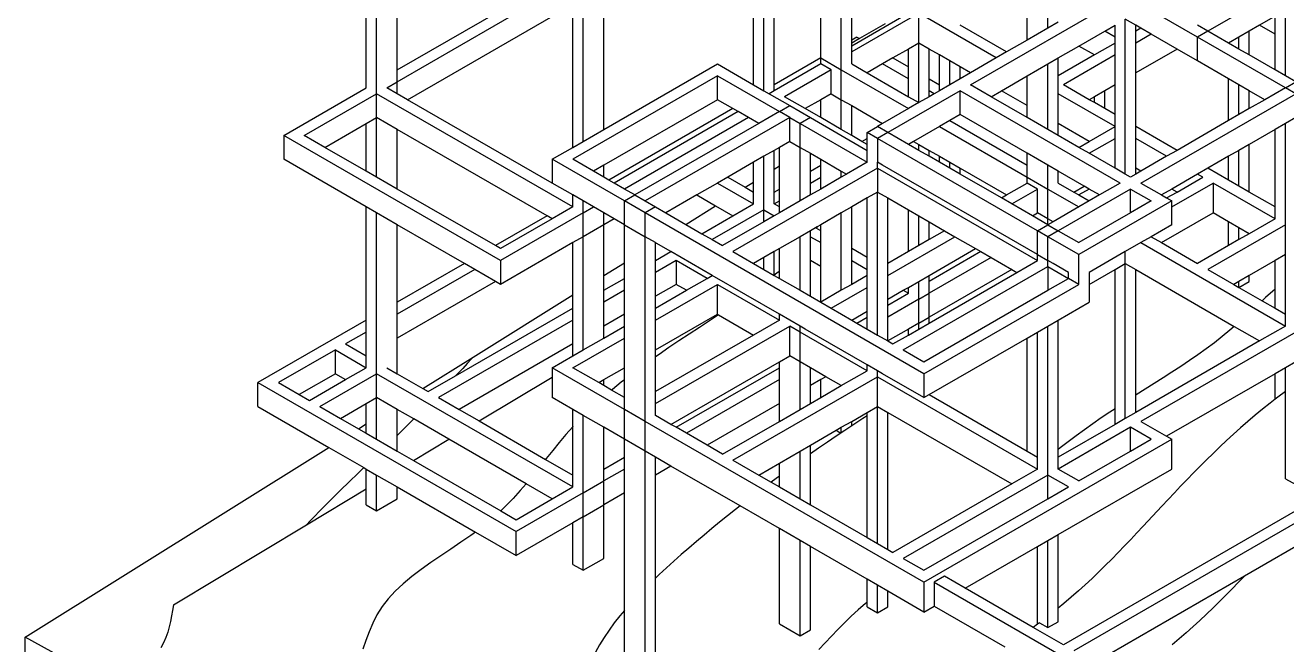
# Model space of a CAD drawing. Extents: x -15.9 to 13.2, y -13.3 to 15.4.
# Drawn here: x -15.87 to 1.41, y -2.67 to 5.83 of the extents above; entities that cross this region are included whole.
import ezdxf

# ---------------------------------------------------------------- set-up
doc = ezdxf.new("R2010")
doc.units = 0
doc.layers.get('0').update_dxf_attribs({"linetype": 'CONTINUOUS'})

msp = doc.modelspace()

# ---------------------------------------------------------------- linework, layer by layer
for p, q in [((-4.691, 5.214), (-4.691, 8.153)), ((-11.196, 4.969), (-11.196, 7.336)), ((-11.055, 4.887), (-11.055, 7.255)), ((-10.772, 5.214), (-10.772, 7.092)), ((-5.893, 5.009), (-5.893, 6.887)), ((-5.751, 4.928), (-5.751, 6.806)), ((-5.61, 5.009), (-5.61, 6.724)), ((-1.862, 5.785), (-1.862, 6.52)), ((-8.226, 4.234), (-8.226, 6.275)), ((-7.943, 4.397), (-7.943, 6.357)), ((-4.973, 5.377), (-4.973, 6.357)), ((-2.923, 5.009), (-0.802, 6.234)), ((0.188, 5.663), (-0.802, 6.234)), ((1.39, 6.357), (0.33, 5.744)), ((-10.772, 5.214), (-9.145, 6.153)), ((-10.772, 5.05), (-9.004, 6.071)), ((-10.63, 4.805), (-8.368, 6.112)), ((-8.368, 4.152), (-8.368, 6.112)), ((-4.549, 5.622), (-4.549, 6.112)), ((-3.63, 5.989), (-4.549, 5.459)), ((-3.807, 5.969), (-4.549, 5.54)), ((-3.63, 5.581), (-3.63, 5.989)), ((-2.569, 5.377), (-3.63, 5.989)), ((-2.145, 5.622), (-2.145, 5.948)), ((-0.802, 3.785), (-0.802, 5.908)), ((-0.66, 5.826), (-0.802, 5.908)), ((1.249, 5.948), (1.037, 5.826)), ((1.249, 5.703), (1.249, 5.948)), ((1.39, 5.132), (1.39, 6.03)), ((-4.09, 5.846), (-4.443, 5.642)), ((-2.428, 5.459), (-3.064, 5.826)), ((-1.862, 5.785), (-2.145, 5.622)), ((-1.721, 5.867), (-1.862, 5.785)), ((-1.438, 5.54), (-1.084, 5.744)), ((-1.084, 5.744), (-0.943, 5.826)), ((-0.943, 5.663), (-1.084, 5.744)), ((-0.943, 5.663), (-0.943, 5.826)), ((-0.589, 5.785), (-0.66, 5.826)), ((-0.66, 5.744), (-0.66, 5.826)), ((-0.589, 5.785), (-0.66, 5.744)), ((-0.66, 5.581), (-0.66, 5.744)), ((-0.448, 5.703), (-0.66, 5.581)), ((-0.448, 5.703), (-0.589, 5.785)), ((-0.094, 5.499), (-0.448, 5.703)), ((0.33, 5.744), (0.188, 5.826)), ((0.33, 5.744), (0.188, 5.663)), ((0.613, 5.581), (0.33, 5.744)), ((0.896, 5.744), (0.754, 5.663)), ((1.037, 5.826), (0.896, 5.744)), ((0.896, 5.418), (0.896, 5.744)), ((1.249, 5.703), (1.037, 5.826)), ((1.249, 5.214), (1.249, 5.703)), ((-4.479, 5.663), (-4.549, 5.622)), ((-4.443, 5.642), (-4.549, 5.581)), ((-4.549, 5.581), (-4.549, 5.622)), ((-4.549, 5.54), (-4.549, 5.581)), ((-4.549, 5.459), (-4.549, 5.54)), ((-4.479, 5.663), (-4.443, 5.642)), ((-3.63, 5.581), (-3.771, 5.499)), ((-3.63, 4.765), (-3.63, 5.581)), ((-3.489, 5.499), (-3.63, 5.581)), ((-2.145, 5.622), (-2.428, 5.459)), ((-1.721, 5.377), (-1.438, 5.54)), ((-1.226, 5.418), (-1.438, 5.54)), ((-0.943, 5.581), (-1.226, 5.418)), ((-0.943, 5.581), (-0.943, 5.663)), ((-0.943, 5.418), (-0.943, 5.581)), ((-0.66, 5.173), (-0.66, 5.581)), ((0.188, 5.336), (0.188, 5.663)), ((1.39, 4.969), (0.188, 5.663)), ((0.754, 5.663), (0.613, 5.581)), ((0.754, 5.499), (0.613, 5.581)), ((0.754, 5.499), (0.754, 5.663)), ((-4.973, 5.377), (-5.61, 5.009)), ((-4.973, 5.295), (-4.973, 5.377)), ((-4.973, 5.377), (-4.691, 5.214)), ((-4.549, 5.295), (-4.549, 5.459)), ((-3.984, 5.377), (-4.125, 5.295)), ((-3.771, 5.499), (-3.984, 5.377)), ((-3.984, 5.377), (-3.771, 5.254)), ((-3.771, 5.254), (-3.771, 5.499)), ((-3.489, 5.091), (-3.489, 5.499)), ((-3.347, 5.418), (-3.489, 5.499)), ((-3.347, 5.009), (-3.347, 5.418)), ((-3.206, 5.336), (-3.347, 5.418)), ((-2.569, 5.377), (-2.923, 5.173)), ((-2.428, 5.459), (-2.569, 5.377)), ((-1.862, 5.295), (-1.721, 5.377)), ((-1.226, 5.418), (-1.721, 5.132)), ((-1.721, 5.132), (-1.721, 5.377)), ((-0.943, 5.418), (-1.65, 5.009)), ((-0.943, 5.009), (-0.943, 5.418)), ((-0.094, 5.499), (-0.66, 5.173)), ((0.188, 5.336), (-0.094, 5.499)), ((0.896, 5.418), (0.754, 5.499)), ((1.249, 5.214), (0.896, 5.418)), ((-10.772, 5.05), (-10.772, 5.214)), ((-7.943, 4.397), (-6.388, 5.295)), ((-6.388, 5.295), (-5.893, 5.009)), ((-4.973, 5.295), (-5.61, 4.928)), ((-4.832, 5.214), (-5.468, 4.846)), ((-4.832, 5.214), (-4.973, 5.295)), ((-4.832, 4.887), (-4.832, 5.214)), ((-4.691, 5.214), (-3.771, 4.683)), ((-4.691, 4.805), (-4.691, 5.214)), ((-4.549, 5.295), (-4.337, 5.173)), ((-4.125, 5.295), (-4.337, 5.173)), ((-3.771, 5.091), (-4.125, 5.295)), ((-3.771, 5.091), (-3.771, 5.254)), ((-3.206, 5.009), (-3.206, 5.336)), ((-3.064, 5.254), (-3.206, 5.336)), ((-3.064, 5.091), (-3.064, 5.254)), ((-2.923, 5.173), (-3.064, 5.254)), ((-2.145, 5.132), (-1.862, 5.295)), ((-1.862, 4.397), (-1.862, 5.295)), ((0.613, 5.091), (0.188, 5.336)), ((1.39, 5.132), (1.249, 5.214)), ((-10.913, 4.969), (-10.772, 5.05)), ((-10.772, 4.887), (-10.772, 5.05)), ((-6.388, 5.132), (-8.368, 3.989)), ((-6.388, 5.132), (-5.539, 4.642)), ((-6.388, 4.805), (-6.388, 5.132)), ((-4.337, 5.173), (-3.771, 4.846)), ((-3.771, 4.846), (-3.771, 5.091)), ((-3.489, 5.091), (-3.347, 5.009)), ((-3.489, 4.928), (-3.489, 5.091)), ((-3.064, 5.091), (-3.206, 5.009)), ((-2.923, 5.173), (-3.064, 5.091)), ((-2.499, 4.928), (-2.145, 5.132)), ((-2.145, 4.724), (-2.145, 5.132)), ((-1.721, 4.887), (-1.721, 5.132)), ((-0.66, 4.438), (-0.66, 5.173)), ((0.613, 4.52), (0.613, 5.091)), ((0.754, 5.009), (0.613, 5.091)), ((1.532, 5.05), (1.39, 5.132)), ((1.39, 4.969), (1.532, 5.05)), ((-12.327, 4.315), (-11.196, 4.969)), ((-12.045, 4.315), (-11.055, 4.887)), ((-11.055, 4.56), (-11.055, 4.887)), ((-8.368, 3.336), (-11.055, 4.887)), ((-10.772, 4.887), (-10.913, 4.969)), ((-10.63, 4.805), (-10.772, 4.887)), ((-5.893, 5.009), (-5.751, 4.928)), ((-5.751, 4.928), (-5.681, 4.887)), ((-5.61, 4.928), (-5.681, 4.887)), ((-5.681, 4.887), (-5.398, 4.724)), ((-5.61, 4.928), (-5.61, 5.009)), ((-5.186, 4.683), (-5.468, 4.846)), ((-4.832, 4.887), (-4.973, 4.805)), ((-4.832, 4.887), (-4.691, 4.805)), ((-3.064, 4.928), (-4.054, 4.356)), ((-3.771, 4.846), (-3.63, 4.765)), ((-3.489, 4.846), (-3.63, 4.765)), ((-3.418, 4.887), (-3.489, 4.928)), ((-3.489, 4.846), (-3.489, 4.928)), ((-3.418, 4.887), (-3.489, 4.846)), ((-3.347, 4.928), (-3.418, 4.887)), ((-3.347, 4.928), (-3.347, 5.009)), ((-3.206, 5.009), (-3.347, 4.928)), ((-0.872, 3.662), (-3.064, 4.928)), ((-3.064, 4.601), (-3.064, 4.928)), ((-2.64, 4.846), (-2.923, 5.009)), ((-2.64, 4.846), (-2.499, 4.928)), ((-2.145, 4.56), (-2.64, 4.846)), ((-2.145, 4.724), (-2.499, 4.928)), ((-0.943, 4.438), (-1.721, 4.887)), ((-1.721, 4.479), (-1.721, 4.887)), ((-1.297, 4.805), (-1.65, 5.009)), ((-1.226, 4.846), (-1.297, 4.805)), ((-1.084, 4.928), (-1.226, 4.846)), ((-1.226, 4.765), (-1.226, 4.846)), ((-0.943, 5.009), (-1.084, 4.928)), ((-1.084, 4.683), (-1.084, 4.928)), ((-0.943, 4.601), (-0.943, 5.009)), ((-0.589, 3.662), (1.532, 4.887)), ((0.754, 4.601), (0.754, 5.009)), ((0.896, 4.928), (0.754, 5.009)), ((0.896, 4.683), (0.896, 4.928)), ((1.108, 4.805), (0.896, 4.928)), ((1.39, 4.969), (1.108, 4.805)), ((1.532, 4.887), (1.39, 4.969)), ((-8.65, 3.662), (-10.63, 4.805)), ((-6.388, 4.805), (-7.943, 3.907)), ((-6.176, 4.683), (-7.873, 3.703)), ((-6.176, 4.683), (-6.388, 4.805)), ((-6.105, 4.642), (-6.176, 4.683)), ((-5.539, 4.642), (-5.398, 4.724)), ((-5.398, 4.724), (-5.115, 4.56)), ((-4.973, 4.805), (-5.186, 4.683)), ((-4.973, 4.56), (-5.186, 4.683)), ((-4.973, 4.56), (-4.973, 4.805)), ((-4.691, 4.397), (-4.691, 4.805)), ((-4.691, 4.805), (-4.549, 4.724)), ((-4.549, 4.315), (-4.549, 4.724)), ((-4.549, 4.724), (-4.125, 4.479)), ((-3.771, 4.683), (-4.125, 4.479)), ((-3.63, 4.765), (-3.771, 4.683)), ((-2.145, 4.56), (-2.145, 4.724)), ((-1.226, 4.765), (-1.297, 4.805)), ((-1.084, 4.683), (-1.226, 4.765)), ((-0.943, 4.601), (-1.084, 4.683)), ((0.896, 4.683), (0.754, 4.601)), ((1.108, 4.805), (0.896, 4.683)), ((-11.196, 4.479), (-11.055, 4.56)), ((-11.055, 3.744), (-11.055, 4.56)), ((-10.772, 4.397), (-11.055, 4.56)), ((-6.105, 4.642), (-7.802, 3.662)), ((-5.963, 4.56), (-7.66, 3.581)), ((-5.398, 4.56), (-7.378, 3.417)), ((-5.963, 4.56), (-6.105, 4.642)), ((-5.822, 4.479), (-5.963, 4.56)), ((-5.539, 4.642), (-5.822, 4.479)), ((-5.398, 4.56), (-5.539, 4.642)), ((-5.398, 4.234), (-5.398, 4.56)), ((-5.398, 4.56), (-5.256, 4.479)), ((-5.115, 4.56), (-5.256, 4.479)), ((-5.115, 4.56), (-4.337, 4.111)), ((-4.691, 4.397), (-4.973, 4.56)), ((-3.206, 4.52), (-3.347, 4.438)), ((-3.064, 4.601), (-3.206, 4.52)), ((-3.206, 4.52), (-2.145, 3.907)), ((-2.145, 4.07), (-3.064, 4.601)), ((-1.862, 4.397), (-2.145, 4.56)), ((-0.943, 4.438), (-0.943, 4.601)), ((0.613, 4.52), (-0.094, 4.111)), ((0.754, 4.601), (0.613, 4.52)), ((1.532, 4.56), (1.39, 4.479)), ((-11.762, 4.152), (-11.196, 4.479)), ((-11.196, 3.826), (-11.196, 4.479)), ((-10.772, 3.581), (-10.772, 4.397)), ((-8.721, 3.213), (-10.772, 4.397)), ((-8.226, 4.234), (-7.943, 4.397)), ((-5.822, 4.479), (-7.519, 3.499)), ((-5.256, 4.479), (-4.337, 3.948)), ((-5.256, 4.152), (-5.256, 4.479)), ((-4.549, 4.315), (-4.691, 4.397)), ((-4.337, 4.356), (-4.196, 4.438)), ((-4.196, 4.275), (-4.337, 4.356)), ((-4.337, 4.275), (-4.337, 4.356)), ((-4.125, 4.479), (-4.196, 4.438)), ((-4.054, 4.356), (-4.196, 4.438)), ((-4.054, 4.356), (-4.196, 4.275)), ((-3.771, 4.193), (-4.054, 4.356)), ((-3.347, 4.438), (-3.701, 4.234)), ((-3.347, 4.438), (-2.145, 3.744)), ((-1.721, 4.315), (-1.862, 4.397)), ((-1.297, 4.234), (-1.721, 4.479)), ((-1.721, 4.315), (-1.721, 4.479)), ((-1.297, 4.234), (-0.943, 4.438)), ((-0.943, 4.275), (-0.943, 4.438)), ((-0.094, 4.111), (-0.66, 4.438)), ((-0.66, 4.275), (-0.66, 4.438)), ((1.249, 4.397), (0.896, 4.193)), ((1.39, 4.479), (1.249, 4.397)), ((1.249, 3.336), (1.249, 4.397)), ((1.39, 3.091), (1.39, 4.479)), ((-9.358, 2.601), (-12.327, 4.315)), ((-12.327, 4.315), (-12.327, 3.989)), ((-11.762, 4.152), (-12.045, 4.315)), ((-11.196, 3.826), (-11.762, 4.152)), ((-8.65, 3.989), (-8.368, 4.152)), ((-8.368, 4.152), (-8.226, 4.234)), ((-5.539, 4.152), (-5.61, 4.111)), ((-5.398, 4.234), (-5.539, 4.152)), ((-5.539, 3.897), (-5.539, 4.152)), ((-5.398, 4.234), (-5.256, 4.152)), ((-5.256, 3.417), (-5.256, 4.152)), ((-5.256, 4.152), (-5.115, 4.07)), ((-4.408, 4.234), (-4.549, 4.315)), ((-4.408, 4.234), (-4.337, 4.275)), ((-4.337, 4.193), (-4.408, 4.234)), ((-4.337, 4.193), (-4.337, 4.275)), ((-4.337, 4.111), (-4.337, 4.193)), ((-4.196, 4.275), (-4.196, 3.948)), ((-2.004, 3.009), (-4.196, 4.275)), ((-3.701, 4.234), (-3.771, 4.193)), ((-3.63, 4.111), (-3.771, 4.193)), ((-3.701, 4.234), (-3.63, 4.193)), ((-3.63, 4.111), (-3.63, 4.193)), ((-3.63, 4.193), (-3.489, 4.111)), ((-1.438, 4.152), (-1.721, 4.315)), ((-1.438, 4.152), (-1.297, 4.234)), ((-1.297, 4.07), (-1.438, 4.152)), ((-1.297, 4.07), (-0.943, 4.275)), ((-0.943, 3.866), (-0.943, 4.275)), ((-0.236, 4.03), (-0.66, 4.275)), ((-0.66, 3.866), (-0.66, 4.275)), ((0.896, 4.193), (0.754, 4.111)), ((0.896, 3.54), (0.896, 4.193)), ((-11.196, 3.336), (-12.327, 3.989)), ((-8.65, 3.989), (-8.65, 3.662)), ((-7.66, 3.417), (-8.65, 3.989)), ((-8.085, 3.826), (-8.368, 3.989)), ((-5.751, 4.03), (-5.893, 3.948)), ((-5.61, 4.111), (-5.751, 4.03)), ((-5.751, 3.295), (-5.751, 4.03)), ((-5.61, 3.853), (-5.61, 4.111)), ((-5.115, 3.826), (-5.115, 4.07)), ((-5.115, 4.07), (-4.973, 3.989)), ((-4.973, 3.907), (-4.973, 3.989)), ((-4.973, 3.989), (-4.691, 3.826)), ((-4.337, 3.948), (-4.337, 4.111)), ((-3.489, 4.03), (-3.63, 4.111)), ((-3.489, 4.03), (-3.489, 4.111)), ((-3.489, 4.111), (-3.347, 4.03)), ((-3.347, 3.948), (-3.489, 4.03)), ((-3.347, 3.948), (-3.347, 4.03)), ((-3.347, 4.03), (-3.206, 3.948)), ((-1.862, 3.907), (-2.145, 4.07)), ((-2.145, 3.907), (-2.145, 4.07)), ((-0.943, 3.866), (-1.297, 4.07)), ((-0.236, 4.03), (-0.589, 3.826)), ((-0.094, 4.111), (-0.236, 4.03)), ((0.613, 4.03), (0.33, 3.866)), ((0.754, 4.111), (0.613, 4.03)), ((0.613, 3.703), (0.613, 4.03)), ((0.754, 3.621), (0.754, 4.111)), ((-11.055, 3.744), (-11.196, 3.826)), ((-7.943, 3.907), (-8.085, 3.826)), ((-7.943, 3.744), (-8.085, 3.826)), ((-7.943, 3.744), (-7.943, 3.907)), ((-5.893, 3.948), (-6.246, 3.744)), ((-4.196, 3.866), (-6.176, 2.723)), ((-5.893, 3.676), (-5.893, 3.948)), ((-5.61, 3.853), (-5.539, 3.897)), ((-5.61, 3.54), (-5.61, 3.853)), ((-5.539, 3.581), (-5.539, 3.897)), ((-5.115, 3.826), (-4.973, 3.907)), ((-5.115, 3.662), (-5.115, 3.826)), ((-4.973, 3.744), (-4.973, 3.907)), ((-4.691, 3.744), (-4.691, 3.826)), ((-4.691, 3.826), (-4.62, 3.785)), ((-4.337, 3.948), (-4.62, 3.785)), ((-4.125, 3.907), (-4.196, 3.948)), ((-4.196, 3.866), (-4.196, 3.948)), ((-4.196, 3.866), (-4.196, 3.54)), ((-4.196, 3.866), (-2.004, 2.601)), ((-2.004, 2.682), (-4.125, 3.907)), ((-3.206, 3.866), (-3.347, 3.948)), ((-3.206, 3.866), (-3.206, 3.948)), ((-3.206, 3.948), (-3.064, 3.866)), ((-3.064, 3.785), (-3.206, 3.866)), ((-3.064, 3.785), (-3.064, 3.866)), ((-3.064, 3.866), (-2.428, 3.499)), ((-2.145, 3.744), (-2.145, 3.907)), ((-1.862, 3.581), (-1.862, 3.907)), ((-1.721, 3.826), (-1.862, 3.907)), ((-1.721, 3.662), (-1.721, 3.826)), ((-1.367, 3.621), (-1.721, 3.826)), ((-0.802, 3.785), (-0.943, 3.866)), ((-0.589, 3.826), (-0.66, 3.866)), ((-0.66, 3.785), (-0.66, 3.866)), ((-0.589, 3.826), (-0.66, 3.785)), ((0.33, 3.866), (0.188, 3.785)), ((0.613, 3.703), (0.33, 3.866)), ((-10.772, 3.581), (-11.055, 3.744)), ((-8.368, 3.499), (-8.65, 3.662)), ((-7.873, 3.703), (-7.943, 3.744)), ((-7.802, 3.662), (-7.873, 3.703)), ((-7.66, 3.581), (-7.802, 3.662)), ((-6.388, 3.662), (-6.671, 3.499)), ((-6.246, 3.744), (-6.388, 3.662)), ((-6.388, 3.662), (-5.893, 3.376)), ((-6.246, 3.744), (-6.006, 3.605)), ((-6.006, 3.605), (-5.893, 3.676)), ((-5.893, 3.54), (-5.893, 3.676)), ((-5.115, 3.662), (-4.973, 3.744)), ((-5.115, 3.499), (-5.115, 3.662)), ((-4.973, 3.581), (-4.973, 3.744)), ((-4.691, 3.744), (-4.973, 3.581)), ((-4.62, 3.785), (-4.691, 3.744)), ((-2.499, 3.458), (-3.064, 3.785)), ((-2.428, 3.499), (-2.145, 3.662)), ((-2.145, 3.662), (-2.145, 3.744)), ((-2.145, 3.744), (-1.862, 3.581)), ((-2.004, 3.581), (-2.145, 3.662)), ((-1.721, 3.662), (-1.509, 3.54)), ((-0.872, 3.662), (-1.155, 3.499)), ((-0.731, 3.744), (-0.802, 3.785)), ((-0.66, 3.785), (-0.731, 3.744)), ((-0.589, 3.662), (-0.307, 3.499)), ((0.188, 3.785), (-0.165, 3.581)), ((-0.165, 3.336), (0.401, 3.662)), ((-0.094, 3.54), (0.259, 3.744)), ((0.259, 3.744), (0.188, 3.785)), ((0.401, 3.662), (0.401, 3.254)), ((1.249, 3.172), (0.401, 3.662)), ((0.754, 3.621), (0.613, 3.703)), ((-9.428, 2.805), (-10.772, 3.581)), ((-8.368, 3.336), (-8.368, 3.499)), ((-8.226, 3.417), (-8.368, 3.499)), ((-7.519, 3.499), (-7.66, 3.581)), ((-7.66, 3.417), (-7.519, 3.499)), ((-7.519, 3.499), (-7.378, 3.417)), ((-6.671, 3.499), (-7.095, 3.254)), ((-6.671, 3.499), (-6.413, 3.351)), ((-6.006, 3.605), (-5.893, 3.54)), ((-5.893, 3.376), (-5.893, 3.54)), ((-5.61, 3.54), (-5.539, 3.581)), ((-5.61, 3.376), (-5.61, 3.54)), ((-5.539, 3.417), (-5.539, 3.581)), ((-5.115, 3.499), (-5.256, 3.417)), ((-4.973, 3.581), (-5.115, 3.499)), ((-4.337, 3.458), (-4.549, 3.336)), ((-4.196, 3.54), (-4.337, 3.458)), ((-4.337, 2.642), (-4.337, 3.458)), ((-4.196, 3.54), (-4.054, 3.458)), ((-4.196, 1.58), (-4.196, 3.54)), ((-4.054, 3.458), (-3.771, 3.295)), ((-4.054, 2.56), (-4.054, 3.458)), ((-2.499, 3.458), (-2.428, 3.499)), ((-2.357, 3.376), (-2.499, 3.458)), ((-2.357, 3.376), (-2.004, 3.581)), ((-2.004, 3.254), (-2.004, 3.581)), ((-1.862, 3.172), (-1.862, 3.581)), ((-1.862, 3.581), (-1.438, 3.336)), ((-0.731, 3.581), (-1.721, 3.009)), ((-1.509, 3.54), (-1.367, 3.621)), ((-1.509, 3.54), (-1.438, 3.499)), ((-1.297, 3.581), (-1.438, 3.499)), ((-1.438, 3.499), (-1.297, 3.417)), ((-1.297, 3.581), (-1.367, 3.621)), ((-1.155, 3.499), (-1.297, 3.581)), ((-1.155, 3.499), (-1.297, 3.417)), ((-0.731, 3.581), (-0.448, 3.417)), ((-0.731, 3.254), (-0.731, 3.581)), ((-0.165, 3.581), (-0.307, 3.499)), ((-0.307, 3.499), (-0.236, 3.458)), ((-0.236, 3.458), (-0.094, 3.54)), ((-0.236, 3.458), (-0.165, 3.417)), ((-0.094, 3.54), (-0.165, 3.581)), ((0.896, 3.54), (0.754, 3.621)), ((1.249, 3.336), (0.896, 3.54)), ((-11.055, 3.254), (-11.196, 3.336)), ((-11.196, 1.784), (-11.196, 3.336)), ((-8.368, 3.336), (-8.65, 3.172)), ((-8.226, 3.254), (-8.226, 3.417)), ((-8.085, 3.336), (-8.226, 3.417)), ((-8.226, 3.254), (-8.085, 3.336)), ((-7.943, 3.254), (-8.085, 3.336)), ((-7.378, 3.254), (-7.66, 3.417)), ((-7.66, 3.091), (-7.66, 3.417)), ((-7.378, 3.417), (-7.236, 3.336)), ((-7.236, 3.336), (-7.378, 3.254)), ((-7.236, 3.336), (-7.095, 3.254)), ((-6.821, 3.096), (-6.413, 3.351)), ((-5.751, 3.295), (-6.458, 2.887)), ((-6.413, 3.351), (-6.176, 3.213)), ((-6.176, 3.213), (-5.893, 3.376)), ((-5.751, 3.132), (-5.751, 3.295)), ((-5.751, 3.295), (-5.61, 3.213)), ((-5.61, 3.376), (-5.539, 3.417)), ((-5.539, 3.336), (-5.61, 3.376)), ((-5.539, 3.336), (-5.539, 3.417)), ((-5.256, 3.417), (-5.539, 3.254)), ((-5.539, 3.254), (-5.539, 3.336)), ((-4.549, 3.336), (-4.691, 3.254)), ((-4.549, 2.764), (-4.549, 3.336)), ((-3.771, 2.723), (-3.771, 3.295)), ((-3.771, 3.295), (-3.63, 3.213)), ((-2.074, 3.213), (-2.357, 3.376)), ((-1.438, 3.336), (-1.792, 3.132)), ((-0.165, 3.417), (-1.438, 2.682)), ((-1.297, 3.417), (-1.438, 3.336)), ((-0.448, 3.417), (-0.731, 3.254)), ((-0.165, 3.336), (-0.165, 3.417)), ((-0.165, 3.091), (-0.165, 3.336)), ((1.249, 3.172), (1.249, 3.336)), ((-11.055, 1.049), (-11.055, 3.254)), ((-10.772, 3.091), (-11.055, 3.254)), ((-8.721, 3.213), (-9.428, 2.805)), ((-8.226, 3.254), (-9.358, 2.601)), ((-8.65, 3.172), (-9.358, 2.764)), ((-8.65, 3.172), (-8.721, 3.213)), ((-8.226, 2.927), (-8.226, 3.254)), ((-7.943, 3.091), (-7.943, 3.254)), ((-7.802, 3.172), (-7.943, 3.254)), ((-7.802, 3.172), (-7.943, 3.091)), ((-7.66, 3.091), (-7.802, 3.172)), ((-3.559, 1.049), (-7.378, 3.254)), ((-7.378, 2.927), (-7.378, 3.254)), ((-7.095, 3.254), (-6.821, 3.096)), ((-6.6, 2.968), (-6.176, 3.213)), ((-5.751, 3.132), (-6.317, 2.805)), ((-5.61, 3.213), (-5.751, 3.132)), ((-5.539, 3.254), (-5.61, 3.213)), ((-4.691, 3.254), (-4.973, 3.091)), ((-4.691, 2.193), (-4.691, 3.254)), ((-3.63, 2.805), (-3.63, 3.213)), ((-3.63, 3.213), (-3.489, 3.132)), ((-3.489, 2.887), (-3.489, 3.132)), ((-3.489, 3.132), (-3.276, 3.009)), ((-2.074, 3.213), (-2.004, 3.254)), ((-1.862, 3.091), (-2.074, 3.213)), ((-1.862, 3.172), (-2.004, 3.254)), ((-1.792, 3.132), (-1.862, 3.172)), ((-1.862, 3.091), (-1.862, 3.172)), ((-1.792, 3.132), (-1.862, 3.091)), ((-0.731, 3.254), (-1.438, 2.846)), ((-0.307, 2.846), (0.401, 3.254)), ((0.613, 3.132), (0.401, 3.254)), ((0.613, 2.805), (0.613, 3.132)), ((0.754, 3.05), (0.613, 3.132)), ((1.249, 3.172), (0.896, 2.968)), ((-10.772, 2.029), (-10.772, 3.091)), ((-9.853, 2.56), (-10.772, 3.091)), ((-7.943, 3.091), (-8.226, 2.927)), ((-7.943, 2.394), (-7.943, 3.091)), ((-7.66, 3.091), (-7.378, 2.927)), ((-7.66, 2.571), (-7.66, 3.091)), ((-6.821, 3.096), (-6.6, 2.968)), ((-6.6, 2.968), (-6.458, 2.887)), ((-5.115, 3.009), (-5.256, 2.927)), ((-5.044, 3.05), (-5.115, 3.009)), ((-5.115, 2.927), (-5.115, 3.009)), ((-5.024, 3.061), (-5.044, 3.05)), ((-5.034, 3.044), (-5.044, 3.05)), ((-5.024, 3.061), (-5.034, 3.044)), ((-4.973, 3.009), (-5.034, 3.044)), ((-4.973, 3.091), (-5.024, 3.061)), ((-4.973, 3.009), (-4.973, 3.091)), ((-4.973, 2.846), (-4.973, 3.009)), ((-3.276, 3.009), (-3.489, 2.887)), ((-3.276, 3.009), (-3.135, 2.927)), ((-2.004, 3.009), (-1.862, 3.091)), ((-1.862, 2.927), (-2.004, 3.009)), ((-2.004, 2.682), (-2.004, 3.009)), ((-1.862, 3.091), (-1.721, 3.009)), ((-1.721, 3.009), (-1.862, 2.927)), ((-1.721, 3.009), (-1.438, 2.846)), ((-0.165, 3.091), (-0.448, 2.927)), ((1.39, 3.091), (0.33, 2.478)), ((0.754, 2.887), (0.754, 3.05)), ((0.896, 2.968), (0.754, 3.05)), ((0.896, 2.968), (0.754, 2.887)), ((1.39, 2.682), (1.39, 3.091)), ((-9.358, 2.764), (-9.428, 2.805)), ((-8.368, 2.846), (-9.358, 2.274)), ((-8.226, 2.927), (-8.368, 2.846)), ((-8.368, 2.129), (-8.368, 2.846)), ((-8.226, 1.376), (-8.226, 2.927)), ((-7.378, 0.396), (-7.378, 2.927)), ((-7.236, 2.846), (-7.378, 2.927)), ((-7.236, 2.836), (-7.236, 2.846)), ((-7.228, 2.841), (-7.236, 2.846)), ((-7.236, 2.836), (-7.228, 2.841)), ((-7.236, 2.601), (-7.236, 2.836)), ((-7.024, 2.723), (-7.228, 2.841)), ((-6.458, 2.887), (-6.317, 2.805)), ((-5.256, 2.927), (-5.539, 2.764)), ((-5.256, 2.193), (-5.256, 2.927)), ((-5.115, 2.927), (-4.973, 2.846)), ((-5.115, 2.601), (-5.115, 2.927)), ((-4.973, 2.519), (-4.973, 2.846)), ((-4.054, 2.397), (-3.135, 2.927)), ((-3.63, 2.805), (-3.771, 2.723)), ((-3.489, 2.887), (-3.63, 2.805)), ((-3.135, 2.927), (-2.852, 2.764)), ((-1.438, 2.682), (-1.862, 2.927)), ((-1.862, 2.601), (-1.862, 2.927)), ((-0.589, 2.846), (-0.802, 2.723)), ((-0.448, 2.927), (-0.589, 2.846)), ((-0.589, 2.846), (1.39, 1.703)), ((-0.448, 2.927), (-0.307, 2.846)), ((-0.307, 2.846), (0.188, 2.56)), ((0.613, 2.805), (0.188, 2.56)), ((0.754, 2.887), (0.613, 2.805)), ((-9.358, 2.601), (-9.358, 2.274)), ((-7.236, 2.601), (-7.024, 2.723)), ((-6.953, 2.601), (-7.236, 2.437)), ((-7.236, 2.437), (-7.236, 2.601)), ((-6.458, 2.397), (-7.024, 2.723)), ((-6.953, 2.601), (-6.953, 2.274)), ((-6.529, 2.356), (-6.953, 2.601)), ((-6.176, 2.723), (-5.893, 2.56)), ((-5.751, 2.642), (-5.893, 2.56)), ((-5.61, 2.723), (-5.751, 2.642)), ((-5.751, 2.478), (-5.751, 2.642)), ((-5.539, 2.764), (-5.61, 2.723)), ((-5.61, 2.4), (-5.61, 2.723)), ((-5.539, 2.458), (-5.539, 2.764)), ((-4.973, 2.519), (-5.115, 2.601)), ((-5.115, 2.111), (-5.115, 2.601)), ((-4.337, 2.642), (-4.549, 2.764)), ((-4.549, 2.601), (-4.549, 2.764)), ((-4.549, 2.601), (-4.337, 2.478)), ((-4.549, 2.274), (-4.549, 2.601)), ((-4.337, 2.478), (-4.337, 2.642)), ((-3.771, 2.723), (-4.054, 2.56)), ((-3.489, 2.397), (-2.852, 2.764)), ((-2.781, 2.723), (-3.489, 2.315)), ((-2.64, 2.642), (-3.489, 2.152)), ((-2.852, 2.764), (-2.781, 2.723)), ((-2.781, 2.723), (-2.64, 2.642)), ((-2.64, 2.642), (-2.357, 2.478)), ((-2.286, 2.437), (-2.004, 2.601)), ((-2.004, 2.682), (-1.862, 2.601)), ((-2.004, 2.601), (-2.004, 2.682)), ((-1.862, 2.519), (-1.862, 2.601)), ((-1.792, 2.56), (-1.862, 2.601)), ((-1.438, 2.274), (-1.438, 2.682)), ((-0.802, 2.723), (-1.297, 2.437)), ((-0.802, 2.56), (-0.802, 2.723)), ((1.249, 2.601), (0.896, 2.397)), ((1.39, 2.682), (1.249, 2.601)), ((1.249, 2.207), (1.249, 2.601)), ((1.39, 1.866), (1.39, 2.682)), ((-9.853, 2.56), (-10.772, 2.029)), ((-9.711, 2.478), (-10.772, 1.866)), ((-9.711, 2.478), (-9.853, 2.56)), ((-9.428, 2.315), (-9.711, 2.478)), ((-7.943, 2.394), (-7.66, 2.571)), ((-7.66, 2.356), (-7.66, 2.571)), ((-7.236, 2.111), (-7.236, 2.437)), ((-5.893, 2.56), (-5.751, 2.478)), ((-5.751, 2.478), (-5.61, 2.397)), ((-5.558, 2.442), (-5.61, 2.4)), ((-5.539, 2.458), (-5.558, 2.442)), ((-5.539, 2.356), (-5.539, 2.458)), ((-4.973, 2.029), (-4.973, 2.519)), ((-4.337, 2.397), (-4.337, 2.478)), ((-4.054, 2.397), (-4.054, 2.56)), ((-3.842, 1.376), (-1.862, 2.519)), ((-2.357, 2.478), (-3.489, 1.825)), ((-3.489, 1.743), (-2.286, 2.437)), ((-2.357, 2.478), (-2.286, 2.437)), ((-1.862, 2.519), (-1.862, 2.193)), ((-1.862, 2.519), (-1.579, 2.356)), ((-1.579, 2.437), (-1.792, 2.56)), ((-1.579, 2.356), (-1.579, 2.437)), ((-1.297, 2.274), (-0.943, 2.478)), ((-1.297, 2.437), (-1.297, 2.274)), ((-0.943, 2.478), (-0.802, 2.56)), ((-0.943, 0.57), (-0.943, 2.478)), ((-0.802, 0.437), (-0.802, 2.56)), ((-0.802, 2.56), (-0.66, 2.478)), ((-0.66, 0.754), (-0.66, 2.478)), ((-0.66, 2.478), (0.691, 1.698)), ((0.33, 2.478), (0.683, 2.274)), ((-9.428, 2.315), (-10.772, 1.539)), ((-9.358, 2.274), (-9.428, 2.315)), ((-7.943, 2.193), (-7.943, 2.394)), ((-7.943, 2.193), (-7.66, 2.356)), ((-7.66, 2.193), (-7.66, 2.356)), ((-6.953, 2.274), (-7.236, 2.111)), ((-7.236, 1.784), (-6.388, 2.274)), ((-6.812, 2.193), (-6.953, 2.274)), ((-6.812, 2.193), (-6.529, 2.356)), ((-6.529, 2.356), (-6.458, 2.397)), ((-5.539, 1.866), (-6.458, 2.397)), ((-6.388, 1.866), (-6.388, 2.274)), ((-6.388, 2.274), (-5.539, 1.784)), ((-5.61, 2.397), (-5.61, 2.4)), ((-5.61, 2.397), (-5.539, 2.356)), ((-5.539, 2.356), (-5.256, 2.193)), ((-4.549, 2.274), (-4.691, 2.193)), ((-4.337, 2.397), (-4.549, 2.274)), ((-4.337, 2.233), (-4.337, 2.397)), ((-4.054, 2.07), (-4.054, 2.397)), ((-3.771, 2.233), (-3.63, 2.315)), ((-3.63, 2.315), (-3.489, 2.397)), ((-3.63, 2.07), (-3.63, 2.315)), ((-3.559, 1.049), (-1.438, 2.274)), ((-3.489, 2.315), (-3.489, 2.397)), ((-3.489, 2.152), (-3.489, 2.315)), ((-1.862, 2.193), (-1.579, 2.356)), ((-1.438, 2.274), (-1.579, 2.356)), ((-1.297, 2.274), (-1.297, 2.029)), ((0.754, 2.315), (0.683, 2.274)), ((0.683, 2.274), (0.754, 2.233)), ((0.896, 2.397), (0.754, 2.315)), ((0.754, 2.233), (0.896, 2.315)), ((0.754, 2.233), (0.754, 2.315)), ((0.896, 2.315), (0.896, 2.397)), ((-9.731, 1.277), (-8.368, 2.129)), ((-8.368, 1.948), (-8.368, 2.129)), ((-7.66, 2.193), (-7.943, 2.029)), ((-7.943, 2.029), (-7.943, 2.193)), ((-7.66, 1.866), (-7.66, 2.193)), ((-7.236, 1.948), (-6.812, 2.193)), ((-7.236, 1.948), (-7.236, 2.111)), ((-5.256, 2.193), (-5.115, 2.111)), ((-5.115, 2.111), (-4.973, 2.029)), ((-4.691, 2.193), (-4.973, 2.029)), ((-4.832, 1.948), (-4.337, 2.233)), ((-4.337, 1.907), (-4.337, 2.233)), ((-4.054, 2.07), (-3.842, 2.193)), ((-4.054, 1.988), (-3.771, 2.152)), ((-3.842, 2.193), (-3.771, 2.233)), ((-3.842, 2.193), (-3.771, 2.152)), ((-3.771, 2.152), (-3.771, 2.233)), ((-3.63, 2.07), (-3.489, 2.152)), ((-3.559, 1.213), (-1.862, 2.193)), ((-3.489, 1.825), (-3.489, 2.152)), ((0.754, 2.233), (1.073, 2.049)), ((1.12, 2.093), (1.073, 2.049)), ((1.219, 2.181), (1.12, 2.093)), ((1.249, 2.207), (1.219, 2.181)), ((1.249, 1.948), (1.249, 2.207)), ((-10.772, 1.866), (-10.772, 2.029)), ((-9.973, 1.021), (-8.368, 1.948)), ((-8.368, 1.784), (-8.368, 1.948)), ((-7.943, 1.703), (-7.943, 2.029)), ((-7.236, 1.784), (-7.236, 1.948)), ((-4.973, 2.029), (-4.832, 1.948)), ((-4.832, 1.948), (-4.549, 1.784)), ((-4.549, 1.784), (-4.337, 1.907)), ((-4.337, 1.825), (-4.337, 1.907)), ((-3.63, 2.07), (-4.054, 1.825)), ((-4.054, 1.988), (-4.054, 2.07)), ((-4.054, 1.825), (-4.054, 1.988)), ((-3.63, 1.743), (-3.63, 2.07)), ((-1.721, 1.784), (-1.297, 2.029)), ((1.073, 2.049), (1.249, 1.948)), ((1.249, 1.948), (1.39, 1.866)), ((-11.196, 1.784), (-12.681, 0.927)), ((-11.196, 1.621), (-11.196, 1.784)), ((-10.772, 1.539), (-10.772, 1.866)), ((-8.368, 1.784), (-10.206, 0.723)), ((-8.368, 1.458), (-8.368, 1.784)), ((-7.66, 1.866), (-7.943, 1.703)), ((-7.66, 1.703), (-7.66, 1.866)), ((-7.236, 1.376), (-6.388, 1.866)), ((-7.236, 1.376), (-7.236, 1.784)), ((-6.373, 1.857), (-6.635, 1.684)), ((-6.388, 1.866), (-6.373, 1.857)), ((-6.373, 1.857), (-5.893, 1.58)), ((-5.539, 1.784), (-5.893, 1.58)), ((-5.539, 1.784), (-5.539, 1.866)), ((-5.256, 1.703), (-5.539, 1.866)), ((-4.549, 1.784), (-4.479, 1.743)), ((-4.479, 1.743), (-4.337, 1.825)), ((-4.479, 1.743), (-4.337, 1.662)), ((-4.337, 1.662), (-4.337, 1.825)), ((-4.054, 1.499), (-4.054, 1.825)), ((-3.63, 1.743), (-3.771, 1.662)), ((-3.63, 1.743), (-3.489, 1.825)), ((-3.63, 1.662), (-3.63, 1.743)), ((-3.63, 1.662), (-3.489, 1.743)), ((-3.489, 1.743), (-3.489, 1.825)), ((-1.862, 1.703), (-1.721, 1.784)), ((-1.721, 0.012), (-1.721, 1.784)), ((1.39, 1.703), (1.39, 1.866)), ((-11.196, 1.621), (-11.479, 1.458)), ((-11.196, 1.294), (-11.196, 1.621)), ((-7.943, 1.539), (-7.943, 1.703)), ((-7.943, 1.539), (-7.66, 1.703)), ((-7.66, 1.539), (-7.66, 1.703)), ((-7.236, 0.641), (-5.398, 1.703)), ((-5.893, 1.58), (-7.236, 0.805)), ((-6.775, 1.592), (-6.914, 1.5)), ((-6.635, 1.684), (-6.775, 1.592)), ((-5.398, 1.294), (-5.398, 1.703)), ((-5.256, 1.621), (-5.398, 1.703)), ((-5.256, 1.621), (-5.256, 1.703)), ((-5.186, 1.662), (-5.256, 1.703)), ((-4.337, 1.09), (-5.256, 1.621)), ((-5.256, 1.213), (-5.256, 1.621)), ((-4.337, 1.172), (-5.186, 1.662)), ((-4.337, 1.662), (-4.196, 1.58)), ((-4.196, 1.58), (-4.054, 1.499)), ((-3.771, 1.662), (-4.054, 1.499)), ((-3.984, 1.458), (-3.771, 1.58)), ((-3.771, 1.58), (-3.771, 1.662)), ((-3.771, 1.58), (-3.63, 1.662)), ((-2.145, 1.539), (-2.004, 1.621)), ((-2.004, 1.621), (-1.862, 1.703)), ((-2.004, -0.094), (-2.004, 1.621)), ((-1.862, -0.339), (-1.862, 1.703)), ((1.532, 1.621), (-0.589, 0.396)), ((0.526, 1.559), (0.418, 1.475)), ((0.63, 1.646), (0.526, 1.559)), ((0.691, 1.698), (0.63, 1.646)), ((0.691, 1.698), (1.037, 1.499)), ((1.39, 1.703), (1.037, 1.499)), ((-11.479, 1.458), (-11.196, 1.294)), ((-10.772, 1.049), (-10.772, 1.539)), ((-8.368, 1.458), (-9.923, 0.56)), ((-8.368, 1.131), (-7.66, 1.539)), ((-8.368, 1.294), (-8.368, 1.458)), ((-8.226, 1.376), (-7.943, 1.539)), ((-7.66, 1.131), (-7.66, 1.539)), ((-7.051, 1.407), (-7.187, 1.313)), ((-6.914, 1.5), (-7.051, 1.407)), ((-4.054, 1.499), (-3.984, 1.458)), ((-3.489, 0.764), (-2.145, 1.539)), ((-2.145, -0.012), (-2.145, 1.539)), ((1.037, 1.499), (-0.66, 0.519)), ((0.306, 1.392), (0.192, 1.31)), ((0.418, 1.475), (0.306, 1.392)), ((-11.62, 1.376), (-12.398, 0.927)), ((-11.62, 1.049), (-11.62, 1.376)), ((-11.62, 1.376), (-11.196, 1.131)), ((-11.196, 1.131), (-11.196, 1.294)), ((-10.42, 0.846), (-9.731, 1.277)), ((-9.754, 1.252), (-9.815, 1.188)), ((-9.731, 1.277), (-9.754, 1.252)), ((-8.65, 1.131), (-8.368, 1.294)), ((-8.368, 1.294), (-8.226, 1.376)), ((-7.236, 1.279), (-7.236, 1.376)), ((-7.187, 1.313), (-7.236, 1.279)), ((-7.236, 0.805), (-7.236, 1.279)), ((-7.024, 0.355), (-5.539, 1.213)), ((-5.539, 1.213), (-5.398, 1.294)), ((-5.539, 1.131), (-5.539, 1.213)), ((-5.256, 1.213), (-5.398, 1.294)), ((-5.256, 0.56), (-5.256, 1.213)), ((-5.115, 1.131), (-5.256, 1.213)), ((-3.842, 1.376), (-3.559, 1.213)), ((0.075, 1.229), (-0.043, 1.15)), ((0.192, 1.31), (0.075, 1.229)), ((1.532, 1.213), (1.39, 1.131)), ((-11.62, 1.049), (-12.115, 0.764)), ((-11.832, 0.6), (-11.055, 1.049)), ((-11.62, 1.049), (-11.479, 0.968)), ((-11.479, 0.968), (-11.196, 1.131)), ((-11.055, 0.723), (-11.055, 1.049)), ((-8.368, -0.502), (-11.055, 1.049)), ((-10.913, 1.131), (-10.772, 1.049)), ((-10.772, 1.049), (-10.42, 0.846)), ((-9.936, 1.059), (-9.973, 1.021)), ((-9.875, 1.123), (-9.936, 1.059)), ((-9.815, 1.188), (-9.875, 1.123)), ((-8.65, 1.131), (-8.65, 1.003)), ((-7.66, 0.56), (-8.65, 1.131)), ((-8.014, 0.927), (-8.368, 1.131)), ((-7.943, 0.968), (-7.66, 1.131)), ((-7.66, 0.967), (-7.66, 1.131)), ((-6.953, 0.315), (-5.539, 1.131)), ((-5.539, 0.968), (-5.539, 1.131)), ((-5.115, 0.886), (-5.115, 1.131)), ((-4.903, 1.009), (-5.115, 1.131)), ((-4.691, 0.886), (-4.337, 1.09)), ((-4.337, 1.09), (-4.337, 1.172)), ((-4.196, 1.09), (-4.337, 1.172)), ((-4.125, 1.049), (-4.196, 1.09)), ((-4.196, 1.009), (-4.196, 1.09)), ((-3.559, 0.723), (-4.125, 1.049)), ((-3.559, 1.049), (-3.559, 0.723)), ((-0.164, 1.071), (-0.285, 0.993)), ((1.249, 1.049), (-0.236, 0.192)), ((-0.043, 1.15), (-0.164, 1.071)), ((1.39, 1.131), (1.249, 1.049)), ((1.249, 0.7), (1.249, 1.049)), ((1.39, 0.807), (1.39, 1.131)), ((-12.681, 0.6), (-12.681, 0.927)), ((-12.681, 0.927), (-9.145, -1.114)), ((-12.398, 0.927), (-12.115, 0.764)), ((-11.974, 0.682), (-11.479, 0.968)), ((-10.347, 0.805), (-9.973, 1.021)), ((-9.65, 0.402), (-8.65, 1.003)), ((-8.65, 1.003), (-8.65, 0.723)), ((-8.014, 0.927), (-7.943, 0.968)), ((-7.943, 0.886), (-8.014, 0.927)), ((-7.943, 0.886), (-7.943, 0.968)), ((-7.838, 0.825), (-7.943, 0.886)), ((-7.704, 0.933), (-7.826, 0.835)), ((-7.66, 0.967), (-7.704, 0.933)), ((-7.66, 0.723), (-7.66, 0.967)), ((-5.539, 0.968), (-6.812, 0.233)), ((-6.176, -0.134), (-4.196, 1.009)), ((-5.539, 0.641), (-5.539, 0.968)), ((-4.973, 0.968), (-5.115, 0.886)), ((-5.115, 0.641), (-5.115, 0.886)), ((-4.903, 1.009), (-4.973, 0.968)), ((-4.973, 0.723), (-4.973, 0.968)), ((-4.973, 0.723), (-4.691, 0.886)), ((-4.691, 0.886), (-4.903, 1.009)), ((-4.196, 0.6), (-4.196, 1.009)), ((-4.196, 1.009), (-2.004, -0.257)), ((-0.407, 0.915), (-0.652, 0.759)), ((-0.285, 0.993), (-0.407, 0.915)), ((-12.115, 0.764), (-11.974, 0.682)), ((-11.196, 0.641), (-11.055, 0.723)), ((-10.772, 0.56), (-11.055, 0.723)), ((-11.055, 0.151), (-11.055, 0.723)), ((-10.42, 0.846), (-10.347, 0.805)), ((-10.206, 0.723), (-9.923, 0.56)), ((-8.368, 0.56), (-8.65, 0.723)), ((-7.826, 0.835), (-7.838, 0.825)), ((-7.66, 0.723), (-7.838, 0.825)), ((-7.66, 0.56), (-7.66, 0.723)), ((-7.236, 0.641), (-7.236, 0.805)), ((-5.115, 0.641), (-4.973, 0.723)), ((-3.559, 0.723), (-3.489, 0.764)), ((-3.489, 0.764), (-2.145, -0.012)), ((-0.652, 0.759), (-0.66, 0.754)), ((-0.66, 0.519), (-0.66, 0.754)), ((1.249, 0.7), (1.181, 0.648)), ((1.288, 0.73), (1.249, 0.7)), ((1.39, 0.807), (1.288, 0.73)), ((1.39, -0.389), (1.39, 0.807)), ((-12.681, 0.6), (-11.71, 0.04)), ((-11.832, 0.6), (-11.55, 0.437)), ((-11.55, 0.437), (-11.196, 0.641)), ((-11.196, 0.361), (-11.196, 0.641)), ((-10.772, 0.204), (-10.772, 0.56)), ((-10.546, 0.429), (-10.772, 0.56)), ((-9.923, 0.56), (-9.65, 0.402)), ((-8.368, 0.325), (-8.368, 0.56)), ((-8.226, 0.478), (-8.368, 0.56)), ((-7.378, 0.396), (-7.66, 0.56)), ((-7.66, 0.151), (-7.66, 0.56)), ((-7.236, 0.478), (-7.236, 0.641)), ((-5.539, 0.641), (-6.529, 0.07)), ((-5.539, 0.396), (-5.539, 0.641)), ((-5.539, 0.396), (-5.256, 0.56)), ((-5.256, 0.56), (-5.115, 0.641)), ((-4.549, 0.396), (-4.337, 0.519)), ((-4.337, 0.519), (-4.196, 0.6)), ((-4.337, 0.471), (-4.337, 0.519)), ((-4.196, -1.278), (-4.196, 0.6)), ((-4.196, 0.6), (-4.054, 0.519)), ((-4.054, -1.359), (-4.054, 0.519)), ((-4.054, 0.519), (-2.357, -0.461)), ((-1.014, 0.523), (-1.131, 0.443)), ((-0.943, 0.57), (-1.014, 0.523)), ((-0.943, 0.355), (-0.943, 0.57)), ((-0.66, 0.519), (-0.802, 0.437)), ((1.078, 0.565), (0.976, 0.481)), ((1.181, 0.648), (1.078, 0.565)), ((-11.55, 0.437), (-11.302, 0.294)), ((-11.302, 0.294), (-11.196, 0.361)), ((-11.196, 0.233), (-11.196, 0.361)), ((-10.618, 0.358), (-10.681, 0.294)), ((-10.555, 0.421), (-10.618, 0.358)), ((-10.546, 0.429), (-10.555, 0.421)), ((-10.065, 0.152), (-10.546, 0.429)), ((-9.65, 0.402), (-8.74, -0.124)), ((-8.226, -0.584), (-8.226, 0.478)), ((-7.943, 0.315), (-8.226, 0.478)), ((-3.559, -1.808), (-7.378, 0.396)), ((-7.378, -0.012), (-7.378, 0.396)), ((-7.024, 0.355), (-7.236, 0.478)), ((-6.953, 0.315), (-7.024, 0.355)), ((-6.317, -0.053), (-5.539, 0.396)), ((-4.691, 0.315), (-4.549, 0.396)), ((-4.549, 0.334), (-4.549, 0.396)), ((-4.519, 0.354), (-4.549, 0.334)), ((-4.396, 0.434), (-4.519, 0.354)), ((-4.337, 0.471), (-4.396, 0.434)), ((-4.337, -1.196), (-4.337, 0.471)), ((-0.943, 0.355), (-1.721, -0.094)), ((-1.247, 0.362), (-1.361, 0.28)), ((-1.131, 0.443), (-1.247, 0.362)), ((-0.802, 0.437), (-0.943, 0.355)), ((-0.589, 0.396), (-0.236, 0.192)), ((0.876, 0.396), (0.777, 0.31)), ((0.976, 0.481), (0.876, 0.396)), ((-11.302, 0.294), (-11.196, 0.233)), ((-11.196, 0.233), (-11.055, 0.151)), ((-10.745, 0.231), (-10.772, 0.204)), ((-10.772, -0.012), (-10.772, 0.204)), ((-10.681, 0.294), (-10.745, 0.231)), ((-8.464, 0.216), (-8.555, 0.107)), ((-8.369, 0.323), (-8.464, 0.216)), ((-8.368, 0.325), (-8.369, 0.323)), ((-8.368, -0.339), (-8.368, 0.325)), ((-7.943, -0.257), (-7.943, 0.315)), ((-7.66, 0.151), (-7.943, 0.315)), ((-6.812, 0.233), (-6.953, 0.315)), ((-6.529, 0.07), (-6.812, 0.233)), ((-5.115, 0.07), (-4.761, 0.274)), ((-4.762, 0.193), (-4.882, 0.111)), ((-4.696, 0.236), (-4.762, 0.193)), ((-4.761, 0.274), (-4.691, 0.315)), ((-4.761, 0.274), (-4.696, 0.236)), ((-4.691, 0.24), (-4.696, 0.236)), ((-4.691, 0.24), (-4.691, 0.315)), ((-4.641, 0.273), (-4.691, 0.24)), ((-4.549, 0.334), (-4.641, 0.273)), ((-0.731, 0.315), (-1.721, -0.257)), ((3.3, 0.192), (-1.65, -2.666)), ((-1.473, 0.198), (-1.585, 0.115)), ((-1.361, 0.28), (-1.473, 0.198)), ((-0.731, -0.012), (-0.731, 0.315)), ((-0.448, 0.151), (-0.731, 0.315)), ((-0.236, 0.192), (-0.165, 0.151)), ((0.681, 0.223), (0.586, 0.135)), ((0.777, 0.31), (0.681, 0.223)), ((-15.867, -2.559), (-11.71, 0.04)), ((-11.71, 0.04), (-11.228, -0.238)), ((-11.055, 0.151), (-10.772, -0.012)), ((-10.55, -0.14), (-10.065, 0.152)), ((-9.009, -0.458), (-10.065, 0.152)), ((-8.555, 0.107), (-8.643, -0.003)), ((-7.66, -0.094), (-7.66, 0.151)), ((-7.378, -0.012), (-7.66, 0.151)), ((-6.317, -0.053), (-6.529, 0.07)), ((-5.256, -0.012), (-5.115, 0.07)), ((-5.115, -0.049), (-5.115, 0.07)), ((-5.002, 0.03), (-5.115, -0.049)), ((-4.882, 0.111), (-5.002, 0.03)), ((-3.559, -1.808), (-0.165, 0.151)), ((-1.695, 0.032), (-1.721, 0.012)), ((-1.721, -0.094), (-1.721, 0.012)), ((-1.585, 0.115), (-1.695, 0.032)), ((-0.731, -0.012), (-0.448, 0.151)), ((-0.165, -0.257), (-0.165, 0.151)), ((0.492, 0.047), (0.4, -0.042)), ((0.586, 0.135), (0.492, 0.047)), ((-10.772, -0.012), (-10.55, -0.14)), ((-10.55, -0.14), (-9.355, -0.83)), ((-8.731, -0.113), (-8.74, -0.124)), ((-8.74, -0.124), (-8.368, -0.339)), ((-8.643, -0.003), (-8.731, -0.113)), ((-7.943, -0.257), (-7.66, -0.094)), ((-7.66, -0.257), (-7.66, -0.094)), ((-7.378, -3.768), (-7.378, -0.012)), ((-7.236, -0.094), (-7.378, -0.012)), ((-7.236, -0.339), (-7.236, -0.094)), ((-7.024, -0.216), (-7.236, -0.094)), ((-6.176, -0.134), (-5.822, -0.339)), ((-5.539, -0.175), (-5.256, -0.012)), ((-5.256, -0.665), (-5.256, -0.012)), ((-5.115, -0.747), (-5.115, -0.049)), ((-2.145, -0.012), (-2.004, -0.094)), ((-2.004, -0.257), (-2.004, -0.094)), ((-1.721, -0.257), (-1.721, -0.094)), ((-1.438, -0.42), (-0.731, -0.012)), ((0.309, -0.131), (0.22, -0.221)), ((0.4, -0.042), (0.309, -0.131)), ((-11.346, -0.351), (-11.328, -0.334)), ((-11.228, -0.238), (-11.328, -0.334)), ((-11.228, -0.238), (-11.196, -0.257)), ((-11.196, -0.529), (-11.196, -0.257)), ((-11.196, -0.257), (-11.055, -0.339)), ((-11.055, -0.828), (-11.055, -0.339)), ((-11.055, -0.339), (-10.772, -0.502)), ((-8.368, -0.502), (-8.368, -0.339)), ((-7.66, -0.257), (-7.943, -0.42)), ((-7.943, -0.42), (-7.943, -0.257)), ((-7.66, -0.584), (-7.66, -0.257)), ((-7.024, -0.216), (-7.236, -0.339)), ((-7.236, -1.751), (-7.236, -0.339)), ((-6.078, -0.762), (-7.024, -0.216)), ((-5.822, -0.339), (-5.539, -0.175)), ((-5.822, -0.339), (-5.652, -0.437)), ((-5.539, -0.353), (-5.539, -0.175)), ((-1.862, -0.339), (-3.842, -1.482)), ((-2.004, -0.257), (-2.357, -0.461)), ((-1.862, -0.665), (-1.862, -0.339)), ((-1.579, -0.502), (-1.862, -0.339)), ((-1.438, -0.42), (-1.721, -0.257)), ((-1.721, -1.155), (-0.165, -0.257)), ((2.736, -0.297), (-1.509, -2.747)), ((0.131, -0.311), (0.043, -0.402)), ((0.22, -0.221), (0.131, -0.311)), ((-11.458, -0.459), (-11.523, -0.521)), ((-11.393, -0.396), (-11.458, -0.459)), ((-11.346, -0.351), (-11.393, -0.396)), ((-10.772, -0.665), (-10.772, -0.502)), ((-10.772, -0.502), (-9.702, -1.12)), ((-9.009, -0.458), (-9.089, -0.552)), ((-8.65, -0.665), (-9.009, -0.458)), ((-8.65, -0.665), (-8.368, -0.502)), ((-8.226, -0.584), (-7.943, -0.42)), ((-7.943, -0.747), (-7.943, -0.42)), ((-5.583, -0.385), (-5.652, -0.437)), ((-5.652, -0.437), (-5.539, -0.502)), ((-5.539, -0.353), (-5.583, -0.385)), ((-5.539, -0.502), (-5.539, -0.353)), ((-5.539, -0.502), (-5.256, -0.665)), ((-2.357, -0.461), (-3.984, -1.4)), ((-1.862, -0.665), (-1.579, -0.502)), ((-0.044, -0.492), (-0.13, -0.583)), ((0.043, -0.402), (-0.044, -0.492)), ((1.39, -0.389), (1.532, -0.471)), ((-12.015, -1.022), (-11.196, -0.529)), ((-11.652, -0.647), (-11.716, -0.71)), ((-11.588, -0.584), (-11.652, -0.647)), ((-11.523, -0.521), (-11.588, -0.584)), ((-11.196, -0.747), (-11.196, -0.529)), ((-11.055, -0.828), (-10.772, -0.665)), ((-9.186, -0.659), (-9.288, -0.765)), ((-9.089, -0.552), (-9.186, -0.659)), ((-8.226, -0.584), (-9.145, -1.114)), ((-9.145, -0.951), (-8.65, -0.665)), ((-8.226, -0.91), (-8.226, -0.584)), ((-7.66, -0.584), (-7.943, -0.747)), ((-7.66, -2.194), (-7.66, -0.584)), ((-5.256, -0.665), (-5.115, -0.747)), ((-3.559, -1.645), (-1.862, -0.665)), ((-0.216, -0.675), (-0.302, -0.766)), ((-0.13, -0.583), (-0.216, -0.675)), ((2.736, -0.623), (0.831, -1.723)), ((-11.841, -0.838), (-11.903, -0.902)), ((-11.779, -0.774), (-11.841, -0.838)), ((-11.716, -0.71), (-11.779, -0.774)), ((-11.196, -0.747), (-11.055, -0.828)), ((-9.288, -0.765), (-9.355, -0.83)), ((-9.355, -0.83), (-9.145, -0.951)), ((-8.226, -0.91), (-7.943, -0.747)), ((-7.943, -1.482), (-7.943, -0.747)), ((-6.141, -0.812), (-6.25, -0.899)), ((-6.078, -0.762), (-6.141, -0.812)), ((-5.539, -1.073), (-6.078, -0.762)), ((-5.115, -0.747), (-4.337, -1.196)), ((-0.557, -1.039), (-0.302, -0.766)), ((-13.838, -2.119), (-12.015, -1.022)), ((-11.963, -0.966), (-12.015, -1.022)), ((-11.903, -0.902), (-11.963, -0.966)), ((-8.368, -0.992), (-9.145, -1.441)), ((-8.226, -0.91), (-8.368, -0.992)), ((-8.368, -1.563), (-8.368, -0.992)), ((-8.226, -1.645), (-8.226, -0.91)), ((-6.358, -0.986), (-6.465, -1.074)), ((-6.25, -0.899), (-6.358, -0.986)), ((-9.765, -1.166), (-9.9, -1.26)), ((-9.702, -1.12), (-9.765, -1.166)), ((-9.702, -1.12), (-9.145, -1.441)), ((-9.145, -1.441), (-9.145, -1.114)), ((-6.571, -1.162), (-6.676, -1.251)), ((-6.465, -1.074), (-6.571, -1.162)), ((-5.539, -2.38), (-5.539, -1.073)), ((-5.256, -1.237), (-5.539, -1.073)), ((-4.337, -1.196), (-4.196, -1.278)), ((-1.862, -1.237), (-1.721, -1.155)), ((-1.721, -2.164), (-1.721, -1.155)), ((-0.642, -1.13), (-0.727, -1.221)), ((-0.557, -1.039), (-0.642, -1.13)), ((-10.038, -1.354), (-10.177, -1.447)), ((-9.9, -1.26), (-10.038, -1.354)), ((-6.78, -1.34), (-6.883, -1.43)), ((-6.676, -1.251), (-6.78, -1.34)), ((-5.256, -2.543), (-5.256, -1.237)), ((-5.115, -1.318), (-5.256, -1.237)), ((-5.115, -2.461), (-5.115, -1.318)), ((-4.337, -1.767), (-5.115, -1.318)), ((-4.196, -1.278), (-4.054, -1.359)), ((-4.054, -1.359), (-3.984, -1.4)), ((-2.994, -1.89), (-2.004, -1.318)), ((-2.004, -1.318), (-1.862, -1.237)), ((-2.004, -2.383), (-2.004, -1.318)), ((-1.862, -2.43), (-1.862, -1.237)), ((-0.813, -1.311), (-0.9, -1.401)), ((-0.727, -1.221), (-0.813, -1.311)), ((-10.314, -1.54), (-10.447, -1.635)), ((-10.177, -1.447), (-10.314, -1.54)), ((-8.226, -1.645), (-7.943, -1.482)), ((-6.985, -1.52), (-7.086, -1.611)), ((-6.883, -1.43), (-6.985, -1.52)), ((-3.842, -1.482), (-3.559, -1.645)), ((-0.987, -1.49), (-1.076, -1.579)), ((-0.9, -1.401), (-0.987, -1.49)), ((-10.447, -1.635), (-10.574, -1.73)), ((-8.368, -1.563), (-8.226, -1.645)), ((-7.186, -1.703), (-7.236, -1.751)), ((-7.086, -1.611), (-7.186, -1.703)), ((-3.276, -1.727), (-3.418, -1.808)), ((-2.994, -1.89), (-3.276, -1.727)), ((-1.166, -1.667), (-1.257, -1.755)), ((0.831, -1.723), (-1.226, -2.911)), ((-1.076, -1.579), (-1.166, -1.667)), ((0.745, -1.812), (0.831, -1.723)), ((-10.693, -1.828), (-10.802, -1.929)), ((-10.574, -1.73), (-10.693, -1.828)), ((-7.236, -3.686), (-7.236, -1.751)), ((-4.337, -2.076), (-4.337, -1.767)), ((-4.196, -1.849), (-4.337, -1.767)), ((-4.196, -2.228), (-4.196, -1.849)), ((-4.054, -1.931), (-4.196, -1.849)), ((-3.559, -1.808), (-3.559, -2.217)), ((-3.418, -1.808), (-3.418, -2.135)), ((-3.418, -1.808), (0.776, -4.229)), ((-2.063, -2.427), (-2.994, -1.89)), ((-1.351, -1.842), (-1.445, -1.928)), ((-1.257, -1.755), (-1.351, -1.842)), ((0.66, -1.9), (0.575, -1.987)), ((0.745, -1.812), (0.66, -1.9)), ((-10.898, -2.034), (-10.981, -2.142)), ((-10.802, -1.929), (-10.898, -2.034)), ((-4.054, -2.146), (-4.054, -1.931)), ((-3.559, -2.217), (-4.054, -1.931)), ((-1.542, -2.014), (-1.642, -2.099)), ((-1.445, -1.928), (-1.542, -2.014)), ((0.575, -1.987), (0.488, -2.074)), ((-13.852, -2.194), (-13.864, -2.269)), ((-13.838, -2.119), (-13.852, -2.194)), ((-10.981, -2.142), (-11.05, -2.254)), ((-7.66, -2.194), (-7.724, -2.269)), ((-7.66, -3.605), (-7.66, -2.194)), ((-4.459, -2.186), (-4.554, -2.275)), ((-4.362, -2.098), (-4.459, -2.186)), ((-4.337, -2.076), (-4.362, -2.098)), ((-4.337, -2.146), (-4.337, -2.076)), ((-4.337, -2.146), (-4.196, -2.228)), ((-4.196, -2.228), (-4.054, -2.146)), ((-3.559, -2.217), (-3.418, -2.135)), ((-3.418, -2.135), (-2.452, -2.693)), ((-1.642, -2.099), (-1.721, -2.164)), ((-1.721, -2.349), (-1.721, -2.164)), ((0.4, -2.161), (0.311, -2.247)), ((0.488, -2.074), (0.4, -2.161)), ((-13.877, -2.345), (-13.894, -2.42)), ((-13.864, -2.269), (-13.877, -2.345)), ((-11.108, -2.37), (-11.159, -2.487)), ((-11.05, -2.254), (-11.108, -2.37)), ((-7.801, -2.367), (-7.872, -2.465)), ((-7.724, -2.269), (-7.801, -2.367)), ((-5.539, -2.38), (-5.256, -2.543)), ((-4.647, -2.365), (-4.738, -2.456)), ((-4.554, -2.275), (-4.647, -2.365)), ((-2.004, -2.383), (-2.063, -2.427)), ((-1.977, -2.364), (-2.004, -2.383)), ((-1.977, -2.364), (-1.862, -2.43)), ((-1.862, -2.43), (-1.721, -2.349)), ((0.126, -2.416), (0.032, -2.5)), ((0.22, -2.332), (0.126, -2.416)), ((0.311, -2.247), (0.22, -2.332)), ((-15.867, -3.376), (-15.867, -2.559)), ((-14.033, -3.571), (-15.867, -2.559)), ((-13.943, -2.566), (-13.974, -2.638)), ((-13.916, -2.494), (-13.943, -2.566)), ((-13.894, -2.42), (-13.916, -2.494)), ((-11.159, -2.487), (-11.203, -2.607)), ((-7.939, -2.565), (-8.001, -2.665)), ((-7.872, -2.465), (-7.939, -2.565)), ((-5.256, -2.543), (-5.115, -2.461)), ((-4.827, -2.547), (-4.914, -2.639)), ((-4.738, -2.456), (-4.827, -2.547)), ((-1.65, -2.666), (-2.063, -2.427)), ((-0.065, -2.583), (-0.162, -2.666)), ((0.032, -2.5), (-0.065, -2.583)), ((-13.974, -2.638), (-14.008, -2.708)), ((-11.203, -2.607), (-11.243, -2.727)), ((-8.001, -2.665), (-8.056, -2.767)), ((-4.914, -2.639), (-5, -2.732))]:
    msp.add_line(p, q)

doc.saveas('drawing.dxf')
